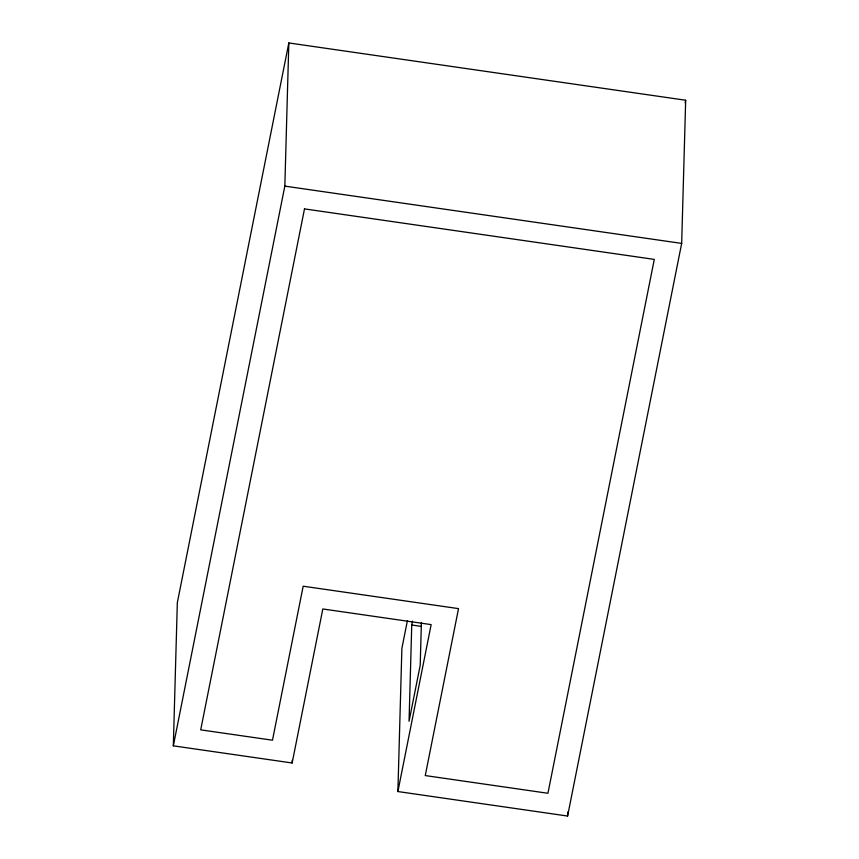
<?xml version="1.0" encoding="UTF-8"?>
<svg xmlns="http://www.w3.org/2000/svg" width="859" height="859" viewBox="0 0 859 859"><rect width="100%" height="100%" fill="white"/><g stroke="black" fill="none" stroke-linecap="round" stroke-linejoin="round"><path stroke-width="1.29" d="M397.889 791.547L431.143 624.611L322.823 608.967L292.146 762.985L173.325 745.837L177.33 602.664L288.828 42.95L685.675 100.235L681.67 243.408L567.595 816.05L397.889 791.547L401.883 648.373L407.381 620.778M173.325 745.837L284.834 186.124L288.828 42.95M292.146 762.985L292.221 760.312M412.524 621.111L411.751 625.008L409.056 721.259L420.212 665.285L421.404 622.507M567.595 816.05L567.713 812.034M685.149 102.865L685.675 100.235M284.834 186.124L681.67 243.408M411.751 625.008L420.899 626.329M304.494 208.898L200.705 729.849L272.486 740.211L303.173 586.203L458.523 608.623L425.259 775.57L547.935 793.276L654.29 259.397L304.494 208.898"/></g></svg>
